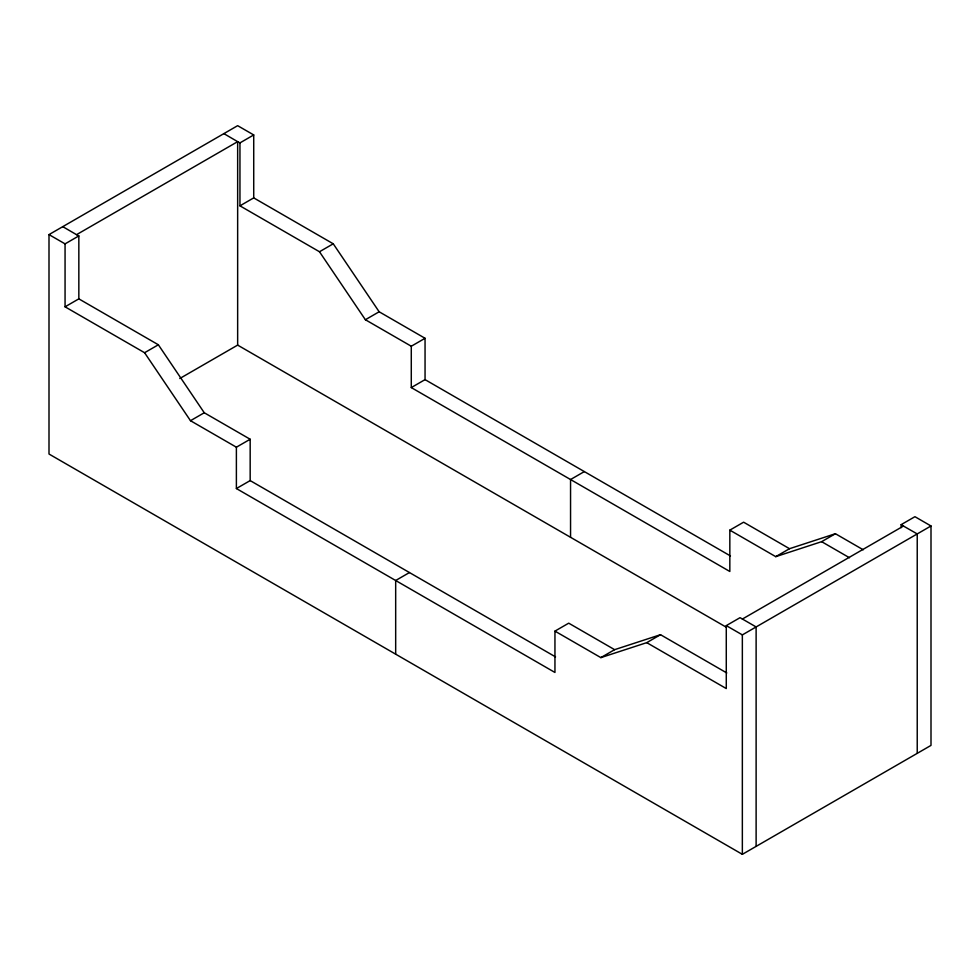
<?xml version="1.0" encoding="UTF-8"?>
<svg xmlns="http://www.w3.org/2000/svg" width="980" height="980" viewBox="0 0 980 980"><rect width="100%" height="100%" fill="white"/><g stroke="black" fill="none" stroke-linecap="round" stroke-linejoin="round"><path stroke-width="1.47" d="M901.159 527.644L901.159 524.643L914.94 516.693L931 525.978L931 745.4L742.35 854.327L49 454.022L49 234.6L237.65 125.673L253.722 134.946L253.722 197.887L333.249 243.8L379.15 311.775L425.051 338.284L425.051 379.627L730.443 555.942M62.769 226.65L76.538 234.673L237.65 141.659L239.953 142.896L253.722 134.946M49 234.6L65.06 243.873L78.841 235.923L78.841 298.863L158.356 344.776L204.257 412.752L250.17 439.248L250.17 480.592L555.562 656.906M65.06 243.873L65.06 306.814L78.841 298.863M239.953 142.896L239.953 205.837L253.722 197.887M65.06 306.814L144.587 352.727L158.356 344.776M239.953 205.837L319.48 251.75L333.249 243.8M179.769 378.525L237.65 345.107L726.437 627.298M144.587 352.727L190.488 420.702L204.257 412.752M319.48 251.75L365.381 319.725L379.15 311.775M190.488 420.702L236.388 447.199L250.17 439.248M365.381 319.725L411.282 346.234L425.051 338.284M236.388 447.199L236.388 488.542L250.17 480.592M411.282 346.234L411.282 387.578L425.051 379.627M409.444 572.553L395.675 580.503L395.675 654.175M584.325 471.588L570.556 479.538L570.556 537.31M236.388 488.542L554.95 672.464L554.95 631.12L568.719 623.17L614.619 649.667L660.52 634.697L726.793 672.954M411.282 387.578L729.831 571.487L729.831 530.143L743.612 522.193L789.513 548.702L835.413 533.72L863.245 549.792M554.95 631.12L600.85 657.617L614.619 649.667M729.831 530.143L775.744 556.652L789.513 548.702M600.85 657.617L646.751 642.647L660.52 634.697M775.744 556.652L821.644 541.671L835.413 533.72M646.751 642.647L726.278 688.56L726.278 625.62L740.047 617.67L756.119 626.943L756.119 846.377M742.35 619.066L903.462 526.052L917.231 533.929L917.231 753.351M726.278 625.62L742.35 634.893L931 525.978M76.538 234.673L78.841 235.923M821.644 541.671L849.476 557.743M223.881 133.623L237.65 141.659L237.65 345.107M901.159 524.643L903.462 526.052M742.35 634.893L742.35 854.327"/></g></svg>
